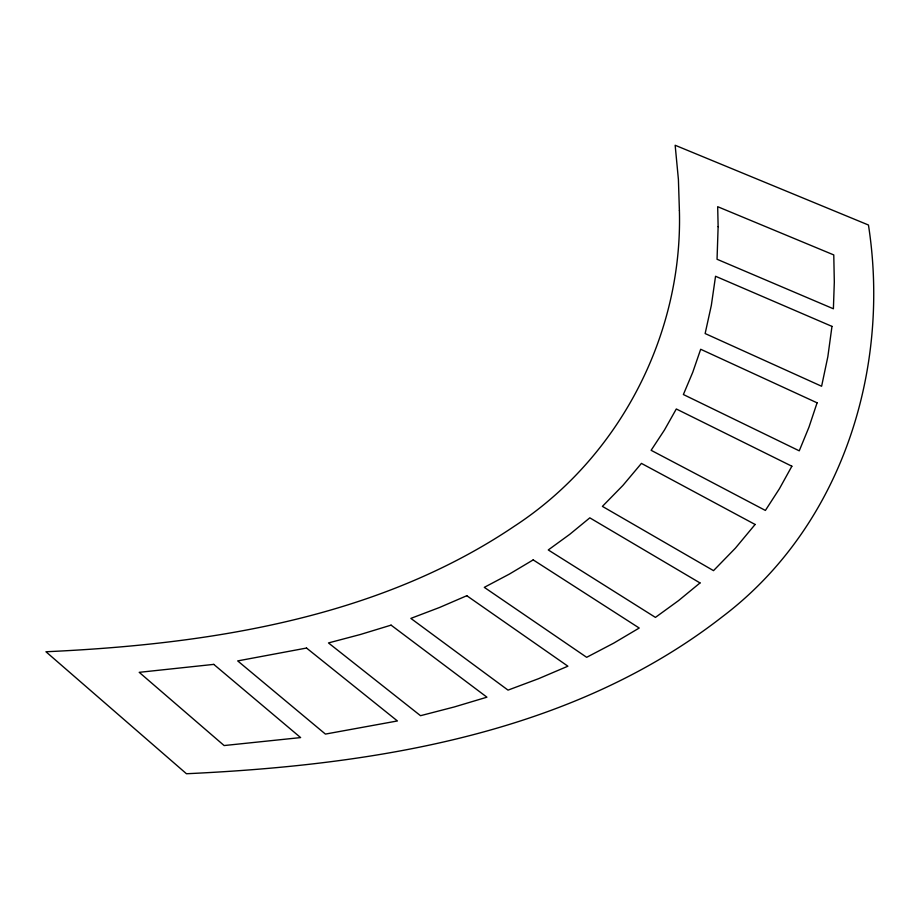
<?xml version="1.0" encoding="UTF-8"?>
<svg xmlns="http://www.w3.org/2000/svg" width="919" height="919" viewBox="0 0 919 919"><rect width="100%" height="100%" fill="white"/><g stroke="black" fill="none" stroke-linecap="round" stroke-linejoin="round"><path stroke-width="1.38" d="M718.13 226.683L717.05 259.261L833.395 308.784L834.314 282.041L833.774 254.931L717.682 206.695L718.13 226.683M679.394 210.474C682.886 335.251 618.935 457.984 514.353 526.231C377.295 618.682 207.809 644.345 45.95 651.755L186.454 773.741C372.792 765.033 571.055 734.603 722.265 616.821C841.528 526.61 890.936 369.852 868.455 225.017L675.155 145.259L678.406 179.435L679.394 210.474M831.971 326.383L827.847 356.675L821.609 386.256L705.137 333.551L711.34 305.349L715.545 276.263L831.971 326.383M817.083 402.821L808.973 427.151L799.254 450.827L683.38 394.527L692.765 372.252L700.68 349.266L817.083 402.821M791.868 466.22L779.438 488.713L765.389 510.436L651.123 450.299L664.448 430.023L676.304 408.978L791.868 466.22M755.108 524.473L735.407 548.149L713.512 570.642L602.404 506.38L622.898 485.439L641.428 463.394L755.108 524.473M700.025 582.945L678.498 600.647L655.431 617.396L548.275 549.953L569.746 534.33L589.814 517.845L700.025 582.945M533.192 559.889L509.413 574.065L484.29 587.356L586.667 657.315L613.662 643.174L639.222 628.033L533.192 559.889M466.806 595.719L439.477 607.505L410.85 618.395L508.023 690.123L538.614 678.67L567.896 666.195L466.806 595.719M391.08 625.138L360.374 634.501L328.462 642.932L420.523 715.694L454.296 706.952L486.932 697.188L391.08 625.138M306.532 648.044L237.699 660.91L325.418 734.086L397.41 720.956L306.532 648.044M213.771 664.38L139.217 672.329L224.121 745.55L300.616 737.589L213.771 664.38"/></g></svg>
